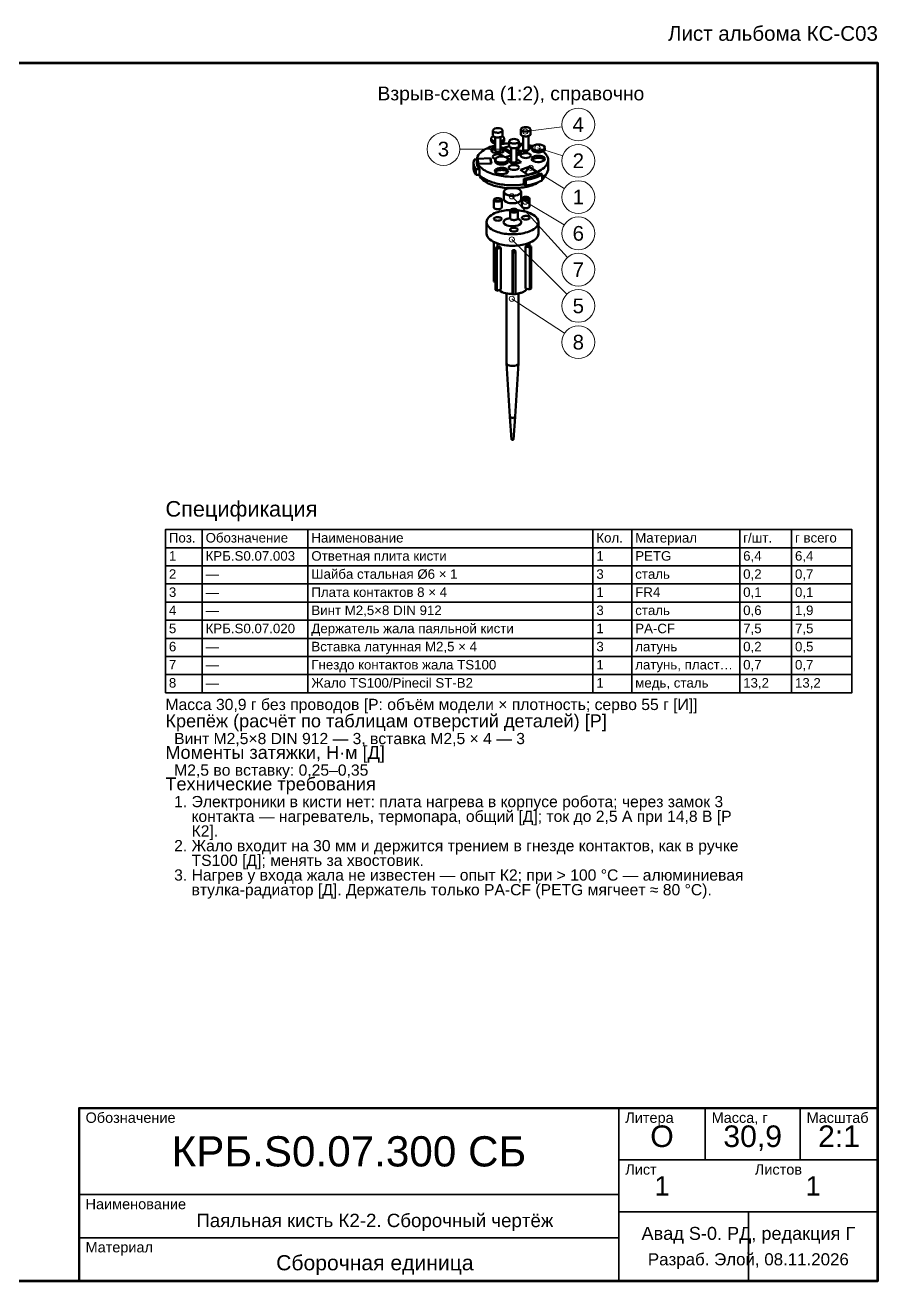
# Model space of a CAD drawing. Header units: millimetres. Extents: x 10 to 208, y 2 to 148.
# Drawn here: x 108.8 to 207.5, y 2.5 to 147.9 of the extents above; entities that cross this region are included whole.
import ezdxf
from ezdxf.enums import TextEntityAlignment as Align

# ---------------------------------------------------------------- set-up
doc = ezdxf.new("R2010")
doc.units = ezdxf.units.MM
doc.header["$LTSCALE"] = 0.5
for name, color, linetype, lineweight in [('КОНТУР', 7, 'Continuous', 50), ('РАЗМЕРЫ', 5, 'Continuous', 18), ('РАМКА', 7, 'Continuous', 70), ('ТАБЛИЦА', 7, 'Continuous', 35), ('ТЕКСТ', 7, 'Continuous', 25)]:
    doc.layers.add(name, color=color, linetype=linetype, lineweight=lineweight)
doc.styles.add('GOST', font='arial.ttf')

msp = doc.modelspace()

# ---------------------------------------------------------------- linework, layer by layer
at = {"layer": 'КОНТУР'}
for p, q in [((162.93, 135.71), (162.93, 135.16)), ((164.05, 135.71), (164.05, 135.16)), ((166.16, 135.85), (166.16, 135.3)), ((167.29, 135.85), (167.29, 135.3)), ((162.72, 134.77), (162.72, 134.55)), ((163.18, 134.94), (163.18, 133.4)), ((163.8, 134.94), (163.8, 133.4)), ((164.2, 133.72), (164.79, 133.91)), ((164.22, 134.77), (164.22, 134.55)), ((164.79, 134.47), (164.79, 133.91)), ((166.31, 134.12), (165.72, 133.52)), ((165.91, 134.47), (165.91, 133.91)), ((166.31, 134.12), (166.41, 134.1)), ((166.31, 134.12), (166.41, 134)), ((166.41, 135.08), (166.41, 133.53)), ((166.81, 133.24), (167.44, 133.87)), ((167.04, 135.08), (167.04, 133.53)), ((167.04, 133.96), (167.44, 133.87)), ((167.04, 133.57), (167.44, 133.87)), ((160.76, 132.34), (161.06, 132.35)), ((162.64, 132.49), (161.15, 132.42)), ((161.26, 131.84), (161.15, 132.42)), ((162.75, 131.9), (162.64, 132.49)), ((162.68, 131.9), (162.64, 132.49)), ((163.17, 132.34), (163.17, 132.12)), ((164.2, 133.49), (164.2, 133.72)), ((164.2, 133.72), (165.04, 133.16)), ((164.2, 133.49), (165.04, 132.94)), ((164.39, 132.62), (165.03, 132.83)), ((164.67, 132.34), (165.03, 132.46)), ((164.67, 132.34), (164.67, 132.12)), ((165.04, 132.83), (165.03, 132.83)), ((165.03, 132.46), (165.03, 132.83)), ((165.03, 132.46), (165.04, 132.45)), ((165.04, 133.69), (165.04, 132.15)), ((165.66, 133.69), (165.66, 132.15)), ((165.66, 133.56), (166.17, 133.22)), ((165.66, 133.05), (166.17, 133.22)), ((165.66, 132.83), (166.17, 133)), ((166.21, 132.04), (165.66, 132.41)), ((165.82, 133.45), (166.81, 133.24)), ((166.17, 133), (166.17, 133.22)), ((166.69, 133.26), (166.82, 133.39)), ((167.43, 133.74), (167.43, 133.52)), ((168.93, 133.74), (168.93, 133.52)), ((160.69, 131.96), (160.69, 131.3)), ((160.96, 131.24), (161.35, 131.25)), ((160.96, 131.24), (160.96, 130.58)), ((161.06, 132.3), (161.06, 131.96)), ((161.26, 131.84), (162.75, 131.9)), ((161.35, 131.25), (161.35, 130.59)), ((165.35, 131.76), (164.67, 132.21)), ((165.35, 131.76), (166.21, 132.04)), ((165.61, 132.07), (165.83, 131.92)), ((167.13, 131.5), (166.11, 131.17)), ((166.11, 131.17), (166.97, 130.59)), ((167.13, 131.5), (166.64, 130.81)), ((167.99, 130.93), (166.97, 130.59)), ((167.99, 130.93), (167.13, 131.5)), ((169.31, 132.3), (169.31, 131.3)), ((160.96, 130.58), (161.35, 130.59)), ((166.72, 129.98), (166.49, 130.13)), ((166.49, 130.13), (166.49, 129.47)), ((166.72, 129.32), (166.49, 129.47)), ((166.72, 129.98), (166.72, 129.32)), ((168.64, 130.61), (168.42, 130.76)), ((168.64, 130.61), (168.64, 129.95)), ((164.19, 128.61), (164.19, 127.75)), ((166.19, 128.61), (166.19, 127.75)), ((163.04, 127.68), (163.04, 126.8)), ((163.94, 127.68), (163.94, 126.8)), ((166.27, 127.81), (166.27, 126.93)), ((167.17, 127.81), (167.17, 126.93)), ((162.19, 125.1), (162.19, 123.78)), ((164.9, 126.43), (164.9, 125.55)), ((165.8, 126.43), (165.8, 125.55)), ((168.19, 125.1), (168.19, 123.78)), ((163.04, 118.21), (163.04, 122.79)), ((163.67, 122.26), (163.22, 122.11)), ((163.44, 122.63), (163.44, 122.18)), ((166.7, 122.26), (166.7, 117.41)), ((166.7, 122.26), (167.21, 122.15)), ((166.83, 122.39), (167.34, 122.28)), ((166.94, 122.63), (166.94, 122.37)), ((167.16, 122.32), (167.16, 122.71)), ((167.21, 122.15), (167.34, 122.28)), ((167.21, 117.3), (167.21, 122.15)), ((167.34, 117.42), (167.34, 122.28)), ((163.22, 122.11), (163.39, 121.99)), ((163.22, 117.25), (163.22, 122.11)), ((163.85, 122.14), (163.39, 121.99)), ((163.39, 117.14), (163.39, 121.99)), ((163.85, 122.14), (163.85, 117.29)), ((165.19, 121.85), (165.19, 116.99)), ((165.19, 121.85), (165.24, 121.59)), ((165.24, 121.59), (165.54, 121.6)), ((165.24, 116.73), (165.24, 121.59)), ((165.49, 121.86), (165.54, 121.6)), ((165.54, 116.75), (165.54, 121.6)), ((163.22, 118.17), (163.04, 118.21)), ((163.22, 117.25), (163.39, 117.14)), ((163.85, 117.29), (163.39, 117.14)), ((164.5, 116.84), (164.5, 108.77)), ((165.19, 116.99), (165.24, 116.73)), ((165.24, 116.73), (165.54, 116.75)), ((165.87, 116.84), (165.87, 108.77)), ((166.7, 117.41), (167.21, 117.3)), ((167.21, 117.3), (167.34, 117.42)), ((164.5, 108.77), (164.5, 108.77)), ((164.89, 102.58), (164.5, 108.75)), ((165.49, 102.58), (165.87, 108.75)), ((165.87, 108.77), (165.87, 108.77)), ((165.09, 99.93), (164.89, 102.57)), ((165.29, 99.93), (165.49, 102.57))]:
    msp.add_line(p, q, dxfattribs=at)
for points in [[(164.05, 135.71), (163.97, 135.85), (163.82, 135.93), (163.66, 135.97), (163.49, 135.98), (163.32, 135.97), (163.16, 135.93), (163.01, 135.85), (162.93, 135.71)], [(162.93, 135.71), (162.98, 135.6), (163.08, 135.53), (163.2, 135.49), (163.32, 135.46), (163.44, 135.45), (163.57, 135.45), (163.69, 135.47), (163.81, 135.5)], [(163.81, 135.5), (163.85, 135.51), (163.89, 135.53), (163.93, 135.55), (163.96, 135.57), (164, 135.6), (164.02, 135.63), (164.04, 135.67), (164.05, 135.71)], [(167.29, 135.85), (167.2, 135.99), (167.05, 136.06), (166.89, 136.1), (166.72, 136.11), (166.56, 136.1), (166.39, 136.06), (166.24, 135.99), (166.16, 135.85)], [(166.16, 135.85), (166.21, 135.74), (166.31, 135.67), (166.43, 135.62), (166.55, 135.6), (166.68, 135.58), (166.8, 135.59), (166.93, 135.6), (167.05, 135.63)], [(166.16, 135.3), (166.21, 135.18), (166.31, 135.11), (166.43, 135.07), (166.55, 135.04), (166.68, 135.03), (166.8, 135.03), (166.93, 135.05), (167.05, 135.08)], [(167.05, 135.63), (167.09, 135.65), (167.13, 135.66), (167.16, 135.68), (167.2, 135.71), (167.23, 135.73), (167.26, 135.77), (167.28, 135.8), (167.29, 135.85)], [(167.05, 135.08), (167.09, 135.09), (167.13, 135.11), (167.16, 135.13), (167.2, 135.15), (167.23, 135.18), (167.26, 135.21), (167.28, 135.25), (167.29, 135.3)], [(163.18, 133.99), (162.98, 133.93), (162.78, 133.87), (162.59, 133.8), (162.4, 133.72), (162.21, 133.64), (162.03, 133.54), (161.85, 133.43), (161.68, 133.32), (161.52, 133.18), (161.38, 133.04), (161.25, 132.88), (161.15, 132.7), (161.09, 132.5), (161.06, 132.3)], [(162.99, 135.04), (162.94, 135.02), (162.89, 135), (162.85, 134.98), (162.81, 134.94), (162.77, 134.91), (162.74, 134.87), (162.72, 134.82), (162.72, 134.77)], [(162.72, 134.77), (162.73, 134.7), (162.77, 134.64), (162.83, 134.59), (162.89, 134.55), (162.96, 134.51), (163.03, 134.49), (163.1, 134.47), (163.18, 134.45)], [(162.72, 134.55), (162.73, 134.48), (162.77, 134.42), (162.83, 134.37), (162.89, 134.33), (162.96, 134.29), (163.03, 134.27), (163.1, 134.25), (163.18, 134.23)], [(162.93, 135.16), (162.98, 135.05), (163.08, 134.98), (163.2, 134.94), (163.32, 134.91), (163.44, 134.9), (163.57, 134.9), (163.69, 134.92), (163.81, 134.95)], [(163.02, 133.75), (163.04, 133.75), (163.06, 133.76), (163.08, 133.76), (163.1, 133.77), (163.12, 133.77), (163.14, 133.78), (163.16, 133.78), (163.18, 133.79)], [(163.8, 134.46), (163.81, 134.46), (163.82, 134.46), (163.84, 134.47), (163.85, 134.47), (163.86, 134.47), (163.87, 134.48), (163.89, 134.48), (163.9, 134.49)], [(163.8, 134.24), (163.81, 134.24), (163.82, 134.24), (163.84, 134.25), (163.85, 134.25), (163.86, 134.25), (163.87, 134.26), (163.89, 134.26), (163.9, 134.26)], [(164.79, 134.22), (164.66, 134.22), (164.54, 134.21), (164.42, 134.2), (164.29, 134.19), (164.17, 134.17), (164.05, 134.16), (163.92, 134.14), (163.8, 134.12)], [(163.81, 134.95), (163.85, 134.96), (163.89, 134.98), (163.93, 135), (163.96, 135.02), (164, 135.05), (164.02, 135.08), (164.04, 135.12), (164.05, 135.16)], [(163.9, 134.49), (163.95, 134.5), (164, 134.53), (164.05, 134.55), (164.1, 134.59), (164.14, 134.62), (164.18, 134.67), (164.21, 134.72), (164.22, 134.77)], [(163.9, 134.26), (163.95, 134.28), (164, 134.31), (164.05, 134.33), (164.1, 134.37), (164.14, 134.4), (164.18, 134.45), (164.21, 134.5), (164.22, 134.55)], [(164.22, 134.77), (164.21, 134.82), (164.19, 134.86), (164.17, 134.9), (164.13, 134.93), (164.1, 134.96), (164.06, 134.99), (164.02, 135.01), (163.98, 135.03)], [(165.91, 134.47), (165.83, 134.6), (165.68, 134.68), (165.52, 134.72), (165.35, 134.73), (165.18, 134.72), (165.02, 134.68), (164.87, 134.6), (164.79, 134.47)], [(164.79, 134.47), (164.84, 134.35), (164.94, 134.28), (165.06, 134.24), (165.18, 134.21), (165.3, 134.2), (165.43, 134.2), (165.55, 134.22), (165.67, 134.25)], [(164.79, 133.91), (164.84, 133.8), (164.94, 133.73), (165.06, 133.69), (165.18, 133.66), (165.3, 133.65), (165.43, 133.65), (165.55, 133.67), (165.67, 133.7)], [(165.67, 134.25), (165.71, 134.26), (165.75, 134.28), (165.79, 134.3), (165.83, 134.32), (165.86, 134.35), (165.89, 134.38), (165.91, 134.42), (165.91, 134.47)], [(165.67, 133.7), (165.71, 133.71), (165.75, 133.73), (165.79, 133.75), (165.83, 133.77), (165.86, 133.8), (165.89, 133.83), (165.91, 133.87), (165.91, 133.91)], [(166.41, 134.15), (166.35, 134.15), (166.29, 134.16), (166.22, 134.17), (166.16, 134.18), (166.1, 134.18), (166.04, 134.19), (165.98, 134.2), (165.91, 134.2)], [(167.5, 133.9), (167.45, 133.92), (167.39, 133.93), (167.33, 133.95), (167.27, 133.97), (167.21, 133.98), (167.15, 134), (167.09, 134.01), (167.04, 134.03)], [(168.93, 133.74), (168.81, 133.93), (168.62, 134.03), (168.4, 134.08), (168.18, 134.1), (167.95, 134.08), (167.74, 134.03), (167.54, 133.93), (167.43, 133.74)], [(160.76, 132.34), (160.74, 132.29), (160.73, 132.25), (160.72, 132.2), (160.71, 132.15), (160.7, 132.11), (160.69, 132.06), (160.69, 132.01), (160.69, 131.96)], [(162.69, 133.45), (162.7, 133.51), (162.73, 133.56), (162.77, 133.61), (162.81, 133.64), (162.86, 133.68), (162.91, 133.7), (162.97, 133.73), (163.02, 133.75)], [(164.24, 133.45), (164.15, 133.27), (163.97, 133.17), (163.77, 133.12), (163.57, 133.09), (163.36, 133.09), (163.16, 133.12), (162.96, 133.17), (162.79, 133.27), (162.69, 133.45)], [(162.74, 133.33), (162.76, 133.36), (162.8, 133.39), (162.83, 133.41), (162.87, 133.44), (162.9, 133.46), (162.94, 133.47), (162.98, 133.49), (163.02, 133.5)], [(162.89, 132.67), (162.9, 132.71), (162.92, 132.75), (162.95, 132.79), (162.98, 132.82), (163.02, 132.84), (163.06, 132.86), (163.1, 132.88), (163.14, 132.9)], [(163.19, 132.42), (163.14, 132.44), (163.09, 132.46), (163.04, 132.48), (163, 132.5), (162.96, 132.54), (162.92, 132.57), (162.9, 132.62), (162.89, 132.67)], [(163.02, 133.5), (163.04, 133.51), (163.06, 133.52), (163.08, 133.52), (163.1, 133.53), (163.12, 133.53), (163.14, 133.54), (163.16, 133.54), (163.18, 133.54)], [(163.14, 132.9), (163.27, 132.93), (163.4, 132.95), (163.53, 132.95), (163.66, 132.94), (163.79, 132.91), (163.91, 132.87), (164.02, 132.8), (164.09, 132.69)], [(164.67, 132.34), (164.56, 132.53), (164.36, 132.63), (164.14, 132.68), (163.92, 132.7), (163.7, 132.68), (163.48, 132.63), (163.28, 132.53), (163.17, 132.34)], [(163.17, 132.34), (163.24, 132.2), (163.37, 132.1), (163.53, 132.04), (163.69, 132.01), (163.86, 131.99), (164.02, 132), (164.19, 132.02), (164.35, 132.06)], [(163.18, 133.4), (163.2, 133.34), (163.26, 133.3), (163.33, 133.27), (163.39, 133.26), (163.46, 133.25), (163.53, 133.25), (163.6, 133.26), (163.67, 133.28)], [(163.67, 133.28), (163.69, 133.28), (163.71, 133.29), (163.73, 133.3), (163.75, 133.32), (163.77, 133.33), (163.79, 133.35), (163.8, 133.37), (163.8, 133.4)], [(163.8, 133.78), (163.86, 133.76), (163.91, 133.75), (163.97, 133.73), (164.02, 133.7), (164.07, 133.68), (164.12, 133.64), (164.17, 133.61), (164.2, 133.56)], [(163.8, 133.54), (163.86, 133.52), (163.91, 133.51), (163.96, 133.49), (164.02, 133.46), (164.07, 133.44), (164.11, 133.41), (164.16, 133.37), (164.2, 133.33)], [(164.24, 133.47), (164.24, 133.47), (164.24, 133.47), (164.24, 133.46), (164.24, 133.46), (164.24, 133.46), (164.24, 133.45), (164.24, 133.45), (164.24, 133.45)], [(164.35, 132.06), (164.4, 132.07), (164.46, 132.1), (164.51, 132.12), (164.55, 132.16), (164.6, 132.19), (164.63, 132.24), (164.66, 132.29), (164.67, 132.34)], [(166.12, 132.8), (166.13, 132.85), (166.15, 132.89), (166.18, 132.92), (166.22, 132.95), (166.25, 132.98), (166.29, 133), (166.34, 133.02), (166.38, 133.03)], [(167.32, 132.8), (167.23, 132.65), (167.08, 132.57), (166.9, 132.53), (166.72, 132.52), (166.55, 132.53), (166.37, 132.57), (166.21, 132.65), (166.12, 132.8)], [(166.38, 133.03), (166.51, 133.06), (166.64, 133.08), (166.77, 133.08), (166.91, 133.07), (167.04, 133.04), (167.16, 132.99), (167.27, 132.92), (167.32, 132.8)], [(166.41, 133.53), (166.44, 133.47), (166.5, 133.43), (166.56, 133.4), (166.63, 133.39), (166.7, 133.38), (166.77, 133.38), (166.84, 133.39), (166.9, 133.41)], [(166.9, 133.41), (166.93, 133.42), (166.95, 133.43), (166.97, 133.44), (166.99, 133.45), (167.01, 133.47), (167.02, 133.48), (167.03, 133.51), (167.04, 133.53)], [(167.4, 132.42), (167.41, 132.48), (167.44, 132.53), (167.48, 132.57), (167.52, 132.61), (167.57, 132.65), (167.62, 132.67), (167.68, 132.7), (167.73, 132.72)], [(168.95, 132.42), (168.86, 132.24), (168.68, 132.14), (168.48, 132.08), (168.28, 132.06), (168.07, 132.06), (167.87, 132.08), (167.67, 132.14), (167.5, 132.24), (167.4, 132.42)], [(167.43, 133.74), (167.49, 133.6), (167.63, 133.5), (167.79, 133.44), (167.95, 133.41), (168.11, 133.39), (168.28, 133.39), (168.45, 133.41), (168.61, 133.45)], [(167.43, 133.52), (167.49, 133.38), (167.63, 133.28), (167.79, 133.22), (167.95, 133.19), (168.11, 133.17), (168.28, 133.17), (168.45, 133.19), (168.61, 133.23)], [(167.45, 132.3), (167.47, 132.33), (167.51, 132.36), (167.54, 132.38), (167.58, 132.41), (167.61, 132.43), (167.65, 132.44), (167.69, 132.46), (167.73, 132.47)], [(167.73, 132.72), (167.9, 132.76), (168.07, 132.78), (168.24, 132.78), (168.41, 132.77), (168.58, 132.73), (168.74, 132.67), (168.88, 132.57), (168.95, 132.42)], [(167.73, 132.47), (167.88, 132.51), (168.04, 132.53), (168.19, 132.54), (168.35, 132.53), (168.5, 132.51), (168.65, 132.46), (168.79, 132.4), (168.91, 132.3)], [(168.61, 133.45), (168.66, 133.47), (168.71, 133.5), (168.76, 133.52), (168.81, 133.56), (168.85, 133.59), (168.89, 133.64), (168.92, 133.69), (168.93, 133.74)], [(168.61, 133.23), (168.66, 133.25), (168.71, 133.28), (168.76, 133.3), (168.81, 133.33), (168.85, 133.37), (168.89, 133.42), (168.92, 133.47), (168.93, 133.52)], [(169.31, 132.3), (169.3, 132.44), (169.27, 132.59), (169.21, 132.73), (169.14, 132.85), (169.05, 132.98), (168.95, 133.09), (168.85, 133.19), (168.73, 133.29)], [(160.69, 131.96), (160.69, 131.94), (160.69, 131.92), (160.69, 131.9), (160.69, 131.87), (160.69, 131.85), (160.7, 131.83), (160.7, 131.8), (160.7, 131.78)], [(160.69, 131.3), (160.69, 131.28), (160.69, 131.26), (160.69, 131.23), (160.69, 131.21), (160.69, 131.19), (160.7, 131.16), (160.7, 131.14), (160.7, 131.12)], [(160.7, 131.78), (160.72, 131.71), (160.74, 131.63), (160.77, 131.56), (160.8, 131.49), (160.84, 131.43), (160.87, 131.36), (160.92, 131.3), (160.96, 131.24)], [(160.7, 131.12), (160.72, 131.04), (160.74, 130.97), (160.77, 130.9), (160.8, 130.83), (160.84, 130.76), (160.87, 130.7), (160.92, 130.64), (160.96, 130.58)], [(161.06, 132.3), (161.08, 132.09), (161.15, 131.9), (161.25, 131.72), (161.37, 131.56), (161.51, 131.42), (161.67, 131.29), (161.83, 131.17), (162.01, 131.06), (162.19, 130.97), (162.37, 130.88), (162.56, 130.8), (162.75, 130.73), (162.94, 130.67), (163.14, 130.62), (163.34, 130.57), (163.53, 130.52), (163.73, 130.48), (163.93, 130.45), (164.14, 130.42), (164.34, 130.4), (164.54, 130.38), (164.74, 130.37), (164.95, 130.36), (165.15, 130.36), (165.35, 130.36), (165.56, 130.37), (165.76, 130.38), (165.96, 130.39), (166.16, 130.41), (166.37, 130.44), (166.57, 130.47), (166.77, 130.51), (166.97, 130.55), (167.16, 130.6), (167.36, 130.65), (167.55, 130.71)], [(161.35, 131.25), (161.29, 131.33), (161.23, 131.41), (161.19, 131.5), (161.14, 131.58), (161.11, 131.68), (161.08, 131.77), (161.07, 131.87), (161.06, 131.96)], [(163.14, 131.02), (163.15, 131.08), (163.18, 131.13), (163.22, 131.18), (163.26, 131.21), (163.31, 131.25), (163.37, 131.27), (163.42, 131.3), (163.48, 131.32)], [(164.69, 131.02), (164.6, 130.84), (164.42, 130.74), (164.23, 130.69), (164.02, 130.66), (163.82, 130.66), (163.61, 130.69), (163.42, 130.74), (163.24, 130.84), (163.14, 131.02)], [(163.17, 132.12), (163.24, 131.98), (163.37, 131.88), (163.53, 131.82), (163.69, 131.79), (163.86, 131.77), (164.02, 131.77), (164.19, 131.79), (164.35, 131.83)], [(163.19, 130.9), (163.22, 130.93), (163.25, 130.96), (163.28, 130.98), (163.32, 131.01), (163.36, 131.03), (163.4, 131.04), (163.43, 131.06), (163.48, 131.07)], [(163.48, 131.32), (163.64, 131.36), (163.81, 131.38), (163.98, 131.38), (164.16, 131.37), (164.32, 131.33), (164.48, 131.27), (164.62, 131.17), (164.69, 131.02)], [(163.48, 131.07), (163.63, 131.11), (163.78, 131.13), (163.93, 131.14), (164.09, 131.13), (164.24, 131.11), (164.39, 131.06), (164.53, 131), (164.65, 130.9)], [(164.35, 131.83), (164.4, 131.85), (164.46, 131.88), (164.51, 131.9), (164.55, 131.94), (164.6, 131.97), (164.63, 132.02), (164.66, 132.07), (164.67, 132.12)], [(164.75, 131.42), (164.76, 131.46), (164.78, 131.5), (164.81, 131.54), (164.84, 131.57), (164.88, 131.59), (164.92, 131.62), (164.96, 131.63), (165.01, 131.65)], [(165.95, 131.42), (165.86, 131.27), (165.7, 131.19), (165.53, 131.15), (165.35, 131.14), (165.17, 131.15), (165, 131.19), (164.84, 131.27), (164.75, 131.42)], [(164.89, 132.07), (164.89, 132.07), (164.9, 132.07), (164.9, 132.08), (164.91, 132.08), (164.92, 132.08), (164.92, 132.08), (164.93, 132.09), (164.94, 132.09)], [(164.94, 132.09), (164.95, 132.09), (164.96, 132.1), (164.98, 132.1), (164.99, 132.1), (165, 132.11), (165.02, 132.11), (165.03, 132.11), (165.05, 132.11)], [(165.01, 131.65), (165.14, 131.68), (165.27, 131.7), (165.4, 131.7), (165.53, 131.69), (165.66, 131.66), (165.79, 131.61), (165.9, 131.54), (165.95, 131.42)], [(165.04, 132.15), (165.07, 132.09), (165.12, 132.05), (165.19, 132.02), (165.26, 132.01), (165.32, 132), (165.39, 132), (165.46, 132.01), (165.53, 132.03)], [(165.53, 132.03), (165.55, 132.04), (165.57, 132.04), (165.6, 132.06), (165.62, 132.07), (165.63, 132.08), (165.65, 132.1), (165.66, 132.12), (165.66, 132.15)], [(165.55, 132.03), (165.56, 132.02), (165.58, 132.01), (165.59, 132), (165.6, 131.99), (165.61, 131.97), (165.62, 131.95), (165.62, 131.94), (165.62, 131.92)], [(165.62, 131.92), (165.62, 131.91), (165.62, 131.9), (165.62, 131.89), (165.62, 131.88), (165.61, 131.87), (165.61, 131.86), (165.6, 131.85), (165.59, 131.84)], [(167.55, 130.71), (167.75, 130.78), (167.95, 130.86), (168.14, 130.94), (168.32, 131.04), (168.5, 131.14), (168.68, 131.26), (168.84, 131.4), (168.99, 131.54), (169.12, 131.71), (169.22, 131.89), (169.29, 132.09), (169.31, 132.3)], [(168.64, 130.24), (168.77, 130.34), (168.89, 130.45), (169, 130.57), (169.11, 130.7), (169.19, 130.83), (169.26, 130.98), (169.3, 131.14), (169.31, 131.3)], [(161.35, 130.59), (161.49, 130.44), (161.64, 130.31), (161.8, 130.19), (161.98, 130.09), (162.15, 129.99), (162.33, 129.9), (162.52, 129.83), (162.71, 129.75), (162.9, 129.69), (163.09, 129.63), (163.29, 129.58), (163.49, 129.54), (163.68, 129.5), (163.88, 129.47), (164.08, 129.44), (164.28, 129.41), (164.48, 129.39), (164.68, 129.38), (164.89, 129.37), (165.09, 129.37), (165.29, 129.37), (165.49, 129.37), (165.69, 129.38), (165.89, 129.39), (166.09, 129.41), (166.29, 129.44), (166.49, 129.47)], [(161.35, 130.59), (161.42, 130.41), (161.53, 130.24), (161.66, 130.08), (161.81, 129.95), (161.97, 129.83), (162.14, 129.72), (162.31, 129.62), (162.49, 129.53), (162.68, 129.45), (162.87, 129.38), (163.06, 129.32), (163.25, 129.26), (163.44, 129.21), (163.64, 129.17), (163.84, 129.13), (164.04, 129.1), (164.23, 129.08), (164.43, 129.05), (164.63, 129.04), (164.83, 129.03), (165.03, 129.02), (165.24, 129.02), (165.44, 129.02), (165.64, 129.03), (165.84, 129.05), (166.04, 129.06), (166.24, 129.09), (166.43, 129.12), (166.63, 129.15), (166.83, 129.19), (167.02, 129.24), (167.22, 129.29), (167.41, 129.35)], [(167.55, 130.38), (167.42, 130.34), (167.29, 130.3), (167.16, 130.26), (167.03, 130.23), (166.9, 130.2), (166.76, 130.17), (166.63, 130.15), (166.49, 130.13)], [(166.72, 129.98), (166.85, 130), (166.98, 130.03), (167.12, 130.06), (167.25, 130.09), (167.38, 130.12), (167.51, 130.16), (167.64, 130.19), (167.77, 130.23)], [(166.72, 129.32), (166.85, 129.34), (166.98, 129.37), (167.12, 129.39), (167.25, 129.42), (167.38, 129.46), (167.51, 129.49), (167.64, 129.53), (167.77, 129.57)], [(167.41, 129.35), (167.54, 129.39), (167.67, 129.44), (167.8, 129.5), (167.93, 129.55), (168.05, 129.61), (168.17, 129.68), (168.29, 129.75), (168.41, 129.83)], [(168.42, 130.76), (168.32, 130.7), (168.21, 130.65), (168.1, 130.6), (168, 130.55), (167.89, 130.5), (167.78, 130.46), (167.67, 130.42), (167.55, 130.38)], [(167.77, 130.23), (167.88, 130.27), (167.99, 130.31), (168.1, 130.36), (168.21, 130.4), (168.32, 130.45), (168.43, 130.5), (168.54, 130.55), (168.64, 130.61)], [(167.77, 129.57), (167.88, 129.61), (167.99, 129.65), (168.1, 129.69), (168.21, 129.74), (168.32, 129.79), (168.43, 129.84), (168.54, 129.89), (168.64, 129.95)], [(168.64, 130.01), (168.7, 130.08), (168.77, 130.14), (168.82, 130.21), (168.87, 130.28), (168.92, 130.35), (168.96, 130.43), (169, 130.51), (169.03, 130.6)], [(164.75, 129.03), (164.66, 129.01), (164.57, 128.98), (164.48, 128.94), (164.4, 128.9), (164.32, 128.85), (164.26, 128.78), (164.21, 128.7), (164.19, 128.61)], [(164.19, 128.61), (164.28, 128.41), (164.46, 128.29), (164.67, 128.21), (164.88, 128.16), (165.1, 128.14), (165.33, 128.14), (165.55, 128.17), (165.76, 128.22)], [(166.19, 128.61), (166.17, 128.7), (166.12, 128.78), (166.05, 128.85), (165.98, 128.9), (165.89, 128.94), (165.81, 128.98), (165.72, 129.01), (165.63, 129.03)], [(165.76, 128.22), (165.83, 128.25), (165.9, 128.28), (165.97, 128.32), (166.03, 128.36), (166.09, 128.41), (166.14, 128.47), (166.17, 128.53), (166.19, 128.61)], [(167.17, 127.81), (167.11, 127.92), (166.99, 127.98), (166.86, 128.01), (166.72, 128.02), (166.59, 128.01), (166.46, 127.98), (166.34, 127.92), (166.27, 127.81)], [(163.94, 127.68), (163.87, 127.79), (163.75, 127.85), (163.62, 127.88), (163.49, 127.89), (163.35, 127.88), (163.22, 127.85), (163.11, 127.79), (163.04, 127.68)], [(163.04, 127.68), (163.08, 127.59), (163.16, 127.53), (163.25, 127.5), (163.35, 127.48), (163.45, 127.47), (163.55, 127.47), (163.65, 127.48), (163.75, 127.51)], [(163.04, 126.8), (163.08, 126.71), (163.16, 126.65), (163.25, 126.62), (163.35, 126.59), (163.45, 126.59), (163.55, 126.59), (163.65, 126.6), (163.75, 126.62)], [(163.8, 127.68), (163.75, 127.76), (163.67, 127.8), (163.58, 127.82), (163.49, 127.83), (163.4, 127.82), (163.3, 127.8), (163.22, 127.76), (163.18, 127.68)], [(163.18, 127.68), (163.2, 127.62), (163.26, 127.58), (163.33, 127.55), (163.39, 127.54), (163.46, 127.53), (163.53, 127.53), (163.6, 127.54), (163.67, 127.56)], [(163.67, 127.56), (163.69, 127.57), (163.71, 127.58), (163.73, 127.59), (163.75, 127.6), (163.77, 127.62), (163.79, 127.63), (163.8, 127.66), (163.8, 127.68)], [(163.75, 127.51), (163.78, 127.52), (163.81, 127.53), (163.84, 127.55), (163.87, 127.57), (163.89, 127.59), (163.92, 127.62), (163.93, 127.65), (163.94, 127.68)], [(163.75, 126.62), (163.78, 126.63), (163.81, 126.65), (163.84, 126.66), (163.87, 126.68), (163.89, 126.71), (163.92, 126.73), (163.93, 126.76), (163.94, 126.8)], [(164.19, 127.75), (164.28, 127.55), (164.46, 127.43), (164.67, 127.35), (164.88, 127.3), (165.1, 127.28), (165.33, 127.28), (165.55, 127.31), (165.76, 127.36)], [(165.8, 126.43), (165.73, 126.54), (165.61, 126.6), (165.48, 126.63), (165.35, 126.64), (165.22, 126.63), (165.09, 126.6), (164.97, 126.54), (164.9, 126.43)], [(165.66, 126.43), (165.62, 126.51), (165.53, 126.55), (165.44, 126.57), (165.35, 126.58), (165.26, 126.57), (165.17, 126.55), (165.08, 126.51), (165.04, 126.43)], [(165.76, 127.36), (165.83, 127.39), (165.9, 127.42), (165.97, 127.46), (166.03, 127.5), (166.09, 127.55), (166.14, 127.61), (166.17, 127.67), (166.19, 127.75)], [(166.27, 127.81), (166.31, 127.72), (166.4, 127.67), (166.49, 127.63), (166.59, 127.61), (166.69, 127.6), (166.79, 127.6), (166.88, 127.61), (166.98, 127.64)], [(166.27, 126.93), (166.31, 126.84), (166.4, 126.78), (166.49, 126.75), (166.59, 126.73), (166.69, 126.72), (166.79, 126.72), (166.88, 126.73), (166.98, 126.76)], [(167.04, 127.81), (166.99, 127.89), (166.91, 127.93), (166.82, 127.95), (166.72, 127.96), (166.63, 127.95), (166.54, 127.93), (166.46, 127.89), (166.41, 127.81)], [(166.41, 127.81), (166.44, 127.75), (166.5, 127.71), (166.56, 127.69), (166.63, 127.67), (166.7, 127.67), (166.77, 127.67), (166.84, 127.68), (166.9, 127.69)], [(166.9, 127.69), (166.93, 127.7), (166.95, 127.71), (166.97, 127.72), (166.99, 127.73), (167.01, 127.75), (167.02, 127.77), (167.03, 127.79), (167.04, 127.81)], [(166.98, 127.64), (167.01, 127.65), (167.05, 127.66), (167.08, 127.68), (167.1, 127.7), (167.13, 127.72), (167.15, 127.75), (167.17, 127.78), (167.17, 127.81)], [(166.98, 126.76), (167.01, 126.77), (167.05, 126.78), (167.08, 126.8), (167.1, 126.82), (167.13, 126.84), (167.15, 126.86), (167.17, 126.9), (167.17, 126.93)], [(164.93, 126.5), (164.72, 126.49), (164.51, 126.47), (164.31, 126.45), (164.1, 126.41), (163.9, 126.37), (163.7, 126.32), (163.5, 126.26), (163.31, 126.2), (163.11, 126.12), (162.93, 126.03), (162.75, 125.92), (162.58, 125.8), (162.43, 125.66), (162.31, 125.49), (162.22, 125.3), (162.19, 125.1)], [(162.19, 125.1), (162.22, 124.9), (162.3, 124.71), (162.43, 124.55), (162.57, 124.41), (162.74, 124.29), (162.91, 124.18), (163.1, 124.09), (163.29, 124.01), (163.48, 123.94), (163.68, 123.88), (163.87, 123.83), (164.07, 123.79), (164.28, 123.76), (164.48, 123.73), (164.68, 123.71), (164.89, 123.7), (165.09, 123.69), (165.3, 123.69), (165.5, 123.7), (165.71, 123.71), (165.91, 123.73), (166.11, 123.76), (166.31, 123.79), (166.51, 123.84), (166.71, 123.89), (166.91, 123.95)], [(163.04, 125.47), (163.04, 125.51), (163.06, 125.54), (163.08, 125.56), (163.11, 125.58), (163.14, 125.6), (163.17, 125.62), (163.2, 125.63), (163.23, 125.64)], [(163.94, 125.47), (163.87, 125.36), (163.75, 125.3), (163.62, 125.27), (163.49, 125.26), (163.35, 125.27), (163.22, 125.3), (163.11, 125.36), (163.04, 125.47)], [(163.23, 125.64), (163.33, 125.67), (163.43, 125.68), (163.53, 125.68), (163.62, 125.67), (163.72, 125.65), (163.82, 125.62), (163.9, 125.56), (163.94, 125.47)], [(164.16, 125.1), (164.18, 125.18), (164.21, 125.25), (164.26, 125.31), (164.32, 125.36), (164.39, 125.4), (164.45, 125.44), (164.53, 125.47), (164.6, 125.49)], [(166.21, 125.1), (166.14, 124.92), (165.98, 124.79), (165.79, 124.71), (165.59, 124.66), (165.39, 124.63), (165.19, 124.62), (164.98, 124.63), (164.78, 124.66), (164.59, 124.71), (164.4, 124.79), (164.24, 124.92), (164.16, 125.1)], [(164.6, 125.49), (164.64, 125.51), (164.67, 125.52), (164.71, 125.53), (164.75, 125.53), (164.79, 125.54), (164.82, 125.55), (164.86, 125.56), (164.9, 125.56)], [(164.9, 126.43), (164.94, 126.34), (165.02, 126.29), (165.12, 126.25), (165.21, 126.23), (165.31, 126.22), (165.41, 126.22), (165.51, 126.23), (165.61, 126.26)], [(164.9, 125.55), (164.94, 125.46), (165.02, 125.4), (165.12, 125.37), (165.21, 125.35), (165.31, 125.34), (165.41, 125.34), (165.51, 125.35), (165.61, 125.37)], [(165.04, 126.43), (165.07, 126.37), (165.12, 126.33), (165.19, 126.31), (165.26, 126.29), (165.32, 126.28), (165.39, 126.28), (165.46, 126.29), (165.53, 126.31)], [(165.53, 126.31), (165.55, 126.32), (165.57, 126.33), (165.6, 126.34), (165.62, 126.35), (165.63, 126.37), (165.65, 126.39), (165.66, 126.41), (165.66, 126.43)], [(165.61, 126.26), (165.64, 126.27), (165.67, 126.28), (165.7, 126.3), (165.73, 126.32), (165.76, 126.34), (165.78, 126.37), (165.8, 126.4), (165.8, 126.43)], [(165.61, 125.37), (165.64, 125.39), (165.67, 125.4), (165.7, 125.42), (165.73, 125.43), (165.76, 125.46), (165.78, 125.48), (165.8, 125.51), (165.8, 125.55)], [(165.78, 125.49), (165.86, 125.46), (165.93, 125.43), (165.99, 125.4), (166.06, 125.35), (166.12, 125.3), (166.17, 125.24), (166.2, 125.18), (166.21, 125.1)], [(168.19, 125.1), (168.15, 125.31), (168.06, 125.5), (167.93, 125.67), (167.78, 125.81), (167.6, 125.93), (167.42, 126.04), (167.23, 126.13), (167.03, 126.21), (166.83, 126.28), (166.63, 126.34), (166.42, 126.38), (166.21, 126.42), (166, 126.46), (165.79, 126.48)], [(166.27, 125.6), (166.28, 125.64), (166.29, 125.67), (166.32, 125.7), (166.34, 125.72), (166.37, 125.74), (166.4, 125.75), (166.43, 125.77), (166.47, 125.78)], [(167.17, 125.6), (167.11, 125.49), (166.99, 125.43), (166.86, 125.4), (166.72, 125.39), (166.59, 125.4), (166.46, 125.43), (166.34, 125.49), (166.27, 125.6)], [(166.47, 125.78), (166.56, 125.8), (166.66, 125.81), (166.76, 125.82), (166.86, 125.81), (166.96, 125.79), (167.05, 125.75), (167.13, 125.69), (167.17, 125.6)], [(166.91, 123.95), (167.1, 124.01), (167.29, 124.09), (167.47, 124.18), (167.64, 124.29), (167.81, 124.41), (167.95, 124.55), (168.07, 124.71), (168.16, 124.9), (168.19, 125.1)], [(162.19, 123.78), (162.22, 123.57), (162.3, 123.39), (162.43, 123.22), (162.57, 123.08), (162.74, 122.96), (162.91, 122.86), (163.1, 122.77), (163.29, 122.69), (163.48, 122.62), (163.68, 122.56), (163.87, 122.51), (164.07, 122.47), (164.28, 122.43), (164.48, 122.41), (164.68, 122.39), (164.89, 122.37), (165.09, 122.37), (165.3, 122.37), (165.5, 122.37), (165.71, 122.39), (165.91, 122.41), (166.11, 122.44), (166.31, 122.47), (166.51, 122.51), (166.71, 122.56), (166.91, 122.62)], [(164.9, 124.22), (164.91, 124.26), (164.92, 124.29), (164.94, 124.31), (164.97, 124.34), (165, 124.35), (165.03, 124.37), (165.06, 124.38), (165.09, 124.4)], [(165.8, 124.22), (165.73, 124.11), (165.61, 124.05), (165.48, 124.02), (165.35, 124.01), (165.22, 124.02), (165.09, 124.05), (164.97, 124.11), (164.9, 124.22)], [(165.09, 124.4), (165.19, 124.42), (165.29, 124.43), (165.39, 124.43), (165.49, 124.42), (165.59, 124.4), (165.68, 124.37), (165.76, 124.31), (165.8, 124.22)], [(166.91, 122.62), (167.1, 122.69), (167.29, 122.77), (167.47, 122.86), (167.64, 122.97), (167.81, 123.09), (167.95, 123.23), (168.07, 123.39), (168.16, 123.58), (168.19, 123.78)], [(163.85, 122.14), (163.82, 122.16), (163.8, 122.17), (163.78, 122.18), (163.76, 122.2), (163.74, 122.21), (163.71, 122.23), (163.69, 122.24), (163.67, 122.26)], [(166.83, 122.39), (166.82, 122.37), (166.8, 122.35), (166.79, 122.34), (166.77, 122.32), (166.76, 122.31), (166.74, 122.29), (166.72, 122.28), (166.7, 122.26)], [(165.49, 121.86), (165.45, 121.86), (165.41, 121.86), (165.38, 121.85), (165.34, 121.85), (165.3, 121.85), (165.26, 121.85), (165.23, 121.85), (165.19, 121.85)], [(163.63, 117.22), (163.8, 117.09), (163.99, 117), (164.19, 116.92), (164.39, 116.86), (164.6, 116.82), (164.81, 116.79), (165.02, 116.78), (165.23, 116.77)], [(165.54, 116.79), (165.62, 116.8), (165.7, 116.81), (165.79, 116.82), (165.87, 116.84), (165.95, 116.86), (166.03, 116.87), (166.11, 116.9), (166.19, 116.92)], [(166.19, 116.92), (166.29, 116.96), (166.38, 117), (166.48, 117.04), (166.57, 117.09), (166.66, 117.15), (166.74, 117.21), (166.81, 117.29), (166.87, 117.37)], [(164.5, 108.77), (164.5, 108.77), (164.5, 108.77), (164.5, 108.77), (164.5, 108.77), (164.5, 108.77), (164.5, 108.77), (164.5, 108.77), (164.5, 108.77)], [(164.5, 108.77), (164.56, 108.63), (164.69, 108.54), (164.83, 108.49), (164.98, 108.46), (165.13, 108.44), (165.28, 108.45), (165.43, 108.46), (165.58, 108.5)], [(164.5, 108.77), (164.56, 108.63), (164.69, 108.55), (164.83, 108.49), (164.98, 108.46), (165.13, 108.45), (165.28, 108.45), (165.43, 108.47), (165.58, 108.5)], [(165.58, 108.5), (165.63, 108.52), (165.68, 108.54), (165.73, 108.56), (165.77, 108.59), (165.81, 108.63), (165.84, 108.67), (165.87, 108.71), (165.87, 108.77)], [(165.58, 108.5), (165.63, 108.52), (165.68, 108.54), (165.73, 108.57), (165.77, 108.6), (165.81, 108.63), (165.84, 108.67), (165.87, 108.72), (165.87, 108.77)], [(165.87, 108.77), (165.87, 108.77), (165.87, 108.77), (165.87, 108.77), (165.87, 108.77), (165.87, 108.77), (165.87, 108.77), (165.87, 108.77), (165.87, 108.77)], [(164.89, 102.58), (164.92, 102.52), (164.97, 102.49), (165.03, 102.46), (165.1, 102.45), (165.16, 102.44), (165.23, 102.45), (165.3, 102.45), (165.36, 102.47)], [(165.36, 102.47), (165.38, 102.48), (165.4, 102.49), (165.42, 102.5), (165.44, 102.51), (165.46, 102.52), (165.47, 102.54), (165.48, 102.56), (165.49, 102.58)], [(165.09, 99.93), (165.1, 99.92), (165.12, 99.9), (165.14, 99.9), (165.16, 99.89), (165.18, 99.89), (165.2, 99.89), (165.22, 99.89), (165.24, 99.9)], [(165.24, 99.9), (165.25, 99.9), (165.26, 99.9), (165.27, 99.91), (165.27, 99.91), (165.28, 99.92), (165.28, 99.92), (165.29, 99.93), (165.29, 99.93)]]:
    msp.add_lwpolyline(points, dxfattribs=at)
at = {"layer": 'РАЗМЕРЫ'}
for p, q in [((166.67, 135.59), (170.93, 136.15)), ((164.64, 133.56), (159.09, 133.56)), ((168.08, 133.72), (171, 132.78)), ((167.3, 131.38), (171.19, 128.99)), ((165.11, 128.09), (171.54, 121.01)), ((166.67, 127.47), (171.18, 124.77)), ((165.11, 123.09), (171.47, 116.74)), ((165.11, 116.22), (171.22, 112.24))]:
    msp.add_line(p, q, dxfattribs=at)
for centre, radius in [((172.81, 136.4), 1.9), ((157.19, 133.56), 1.9), ((166.67, 135.59), 0.3), ((164.64, 133.56), 0.3), ((168.08, 133.72), 0.3), ((172.81, 132.2), 1.9), ((167.3, 131.38), 0.3), ((172.81, 128), 1.9), ((165.11, 128.09), 0.3), ((166.67, 127.47), 0.3), ((172.81, 123.8), 1.9), ((165.11, 123.09), 0.3), ((172.81, 119.6), 1.9), ((165.11, 116.22), 0.3), ((172.81, 115.4), 1.9), ((172.81, 111.2), 1.9)]:
    msp.add_circle(centre, radius, dxfattribs=at)
at = {"layer": 'РАМКА', "lineweight": 70}
msp.add_lwpolyline([(10, 2.5), (207.5, 2.5), (207.5, 143.5), (10, 143.5), (10, 2.5)], dxfattribs=at)
at = {"layer": 'ТАБЛИЦА'}
for p, q in [((129.25, 89.5), (129.25, 70.6)), ((141.5, 89.5), (141.5, 70.6)), ((174.5, 89.5), (174.5, 70.6)), ((179, 89.5), (179, 70.6)), ((191.5, 89.5), (191.5, 70.6)), ((197.5, 89.5), (197.5, 70.6)), ((125, 87.4), (204.5, 87.4)), ((125, 85.3), (204.5, 85.3)), ((125, 83.2), (204.5, 83.2)), ((125, 81.1), (204.5, 81.1)), ((125, 79), (204.5, 79)), ((125, 76.9), (204.5, 76.9)), ((125, 74.8), (204.5, 74.8)), ((125, 72.7), (204.5, 72.7)), ((177.5, 2.5), (177.5, 22.5)), ((187.5, 16.5), (187.5, 22.5)), ((198.5, 16.5), (198.5, 22.5)), ((177.5, 16.5), (207.5, 16.5)), ((115, 12.5), (177.5, 12.5)), ((177.5, 10.5), (207.5, 10.5)), ((192.5, 2.5), (192.5, 10.5)), ((115, 7.5), (177.5, 7.5))]:
    msp.add_line(p, q, dxfattribs=at)
at = {"layer": 'ТАБЛИЦА', "lineweight": 35}
msp.add_lwpolyline([(125, 70.6), (204.5, 70.6), (204.5, 89.5), (125, 89.5), (125, 70.6)], dxfattribs=at)
at = {"layer": 'ТАБЛИЦА', "lineweight": 50}
msp.add_lwpolyline([(115, 2.5), (207.5, 2.5), (207.5, 22.5), (115, 22.5), (115, 2.5)], dxfattribs=at)

# ---------------------------------------------------------------- texts
at = {"layer": 'ТЕКСТ', "style": 'GOST'}
msp.add_text('Лист альбома КС-С03', height=1.7, dxfattribs=at).set_placement((207.5, 146.1), align=Align.RIGHT)
for s, height, p in [('Взрыв-схема (1:2), справочно', 1.6, (165, 140)), ('4', 1.7, (172.81, 136.4)), ('3', 1.7, (157.19, 133.56)), ('2', 1.7, (172.81, 132.2)), ('1', 1.7, (172.81, 128)), ('6', 1.7, (172.81, 123.8)), ('7', 1.7, (172.81, 119.6)), ('5', 1.7, (172.81, 115.4)), ('8', 1.7, (172.81, 111.2)), ('О', 2.5, (182.5, 19.25)), ('30,9', 2.5, (193, 19.25)), ('2:1', 2.5, (203, 19.25)), ('КРБ.S0.07.300 СБ', 3.5, (146.25, 17.5)), ('1', 2.25, (182.5, 13.5)), ('1', 2.25, (200, 13.5)), ('Паяльная кисть К2-2. Сборочный чертёж', 1.5501, (149.25, 9.5)), ('Авад S-0. РД, редакция Г', 1.5, (192.5, 8)), ('Сборочная единица', 1.75, (149.25, 4.6)), ('Разраб. Элой, 08.11.2026', 1.4, (192.5, 5))]:
    msp.add_text(s, height=height, dxfattribs=at).set_placement(p, align=Align.MIDDLE_CENTER)
for s, height, p in [('Спецификация', 1.8, (125, 91)), ('Поз.', 1.1, (125.4, 88)), ('Обозначение', 1.1, (129.65, 88)), ('Наименование', 1.1, (141.9, 88)), ('Кол.', 1.1, (174.9, 88)), ('Материал', 1.1, (179.4, 88)), ('г/шт.', 1.1, (191.9, 88)), ('г всего', 1.1, (197.9, 88)), ('1', 1.1, (125.4, 85.9)), ('КРБ.S0.07.003', 1.1, (129.65, 85.9)), ('Ответная плита кисти', 1.1, (141.9, 85.9)), ('1', 1.1, (174.9, 85.9)), ('PETG', 1.1, (179.4, 85.9)), ('6,4', 1.1, (191.9, 85.9)), ('6,4', 1.1, (197.9, 85.9)), ('2', 1.1, (125.4, 83.8)), ('Шайба стальная Ø6 × 1', 1.1, (141.9, 83.8)), ('3', 1.1, (174.9, 83.8)), ('сталь', 1.1, (179.4, 83.8)), ('0,2', 1.1, (191.9, 83.8)), ('0,7', 1.1, (197.9, 83.8)), ('—', 1.1, (129.65, 83.8)), ('3', 1.1, (125.4, 81.7)), ('—', 1.1, (129.65, 81.7)), ('Плата контактов 8 × 4', 1.1, (141.9, 81.7)), ('1', 1.1, (174.9, 81.7)), ('FR4', 1.1, (179.4, 81.7)), ('0,1', 1.1, (191.9, 81.7)), ('0,1', 1.1, (197.9, 81.7)), ('4', 1.1, (125.4, 79.6)), ('—', 1.1, (129.65, 79.6)), ('Винт M2,5×8 DIN 912', 1.1, (141.9, 79.6)), ('3', 1.1, (174.9, 79.6)), ('сталь', 1.1, (179.4, 79.6)), ('0,6', 1.1, (191.9, 79.6)), ('1,9', 1.1, (197.9, 79.6)), ('5', 1.1, (125.4, 77.5)), ('КРБ.S0.07.020', 1.1, (129.65, 77.5)), ('Держатель жала паяльной кисти', 1.1, (141.9, 77.5)), ('1', 1.1, (174.9, 77.5)), ('PA-CF', 1.1, (179.4, 77.5)), ('7,5', 1.1, (191.9, 77.5)), ('7,5', 1.1, (197.9, 77.5)), ('6', 1.1, (125.4, 75.4)), ('—', 1.1, (129.65, 75.4)), ('Вставка латунная M2,5 × 4', 1.1, (141.9, 75.4)), ('3', 1.1, (174.9, 75.4)), ('латунь', 1.1, (179.4, 75.4)), ('0,2', 1.1, (191.9, 75.4)), ('0,5', 1.1, (197.9, 75.4)), ('7', 1.1, (125.4, 73.3)), ('Гнездо контактов жала TS100', 1.1, (141.9, 73.3)), ('1', 1.1, (174.9, 73.3)), ('латунь, пласт…', 1.1, (179.4, 73.3)), ('0,7', 1.1, (191.9, 73.3)), ('0,7', 1.1, (197.9, 73.3)), ('—', 1.1, (129.65, 73.3)), ('8', 1.1, (125.4, 71.2)), ('—', 1.1, (129.65, 71.2)), ('Жало TS100/Pinecil ST-B2', 1.1, (141.9, 71.2)), ('1', 1.1, (174.9, 71.2)), ('медь, сталь', 1.1, (179.4, 71.2)), ('13,2', 1.1, (191.9, 71.2)), ('13,2', 1.1, (197.9, 71.2)), ('Масса 30,9 г без проводов [Р: объём модели × плотность; серво 55 г [И]]', 1.3, (125, 68.6)), ('Крепёж (расчёт по таблицам отверстий деталей) [Р]', 1.5, (125, 66.6)), ('  Винт M2,5×8 DIN 912 — 3, вставка M2,5 × 4 — 3', 1.3, (125, 64.65)), ('Моменты затяжки, Н·м [Д]', 1.5, (125, 62.95)), ('  M2,5 во вставку: 0,25–0,35', 1.3, (125, 61)), ('Технические требования', 1.5, (125, 59.3)), ('  1. Электроники в кисти нет: плата нагрева в корпусе робота; через замок 3', 1.3, (125, 57.35)), ('      контакта — нагреватель, термопара, общий [Д]; ток до 2,5 А при 14,8 В [Р', 1.3, (125, 55.65)), ('      К2].', 1.3, (125, 53.95)), ('  2. Жало входит на 30 мм и держится трением в гнезде контактов, как в ручке', 1.3, (125, 52.25)), ('      TS100 [Д]; менять за хвостовик.', 1.3, (125, 50.55)), ('  3. Нагрев у входа жала не известен — опыт К2; при > 100 °C — алюминиевая', 1.3, (125, 48.85)), ('      втулка-радиатор [Д]. Держатель только PA-CF (PETG мягчеет ≈ 80 °C).', 1.3, (125, 47.15)), ('Обозначение', 1.2, (115.75, 20.8)), ('Литера', 1.2, (178.25, 20.8)), ('Масса, г', 1.2, (188.25, 20.8)), ('Масштаб', 1.2, (199.25, 20.8)), ('Лист', 1.2, (178.25, 14.8)), ('Листов', 1.2, (193.25, 14.8)), ('Наименование', 1.2, (115.75, 10.8)), ('Материал', 1.2, (115.75, 5.8))]:
    msp.add_text(s, height=height, dxfattribs=at).set_placement(p)

doc.saveas('drawing.dxf')
